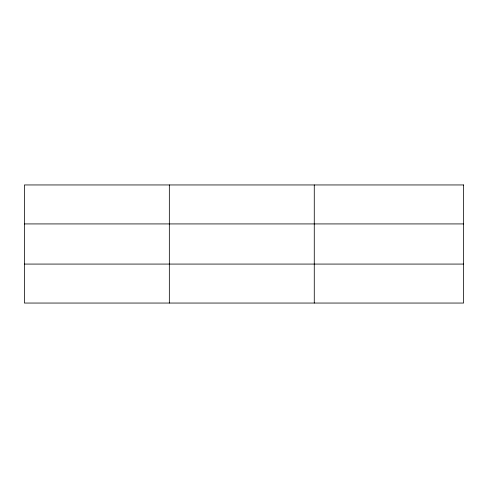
<?xml version="1.0" encoding="UTF-8"?>
<svg xmlns="http://www.w3.org/2000/svg" width="488" height="488" viewBox="0 0 488 488"><rect width="100%" height="100%" fill="white"/><g stroke="black" fill="none" stroke-linecap="round" stroke-linejoin="round"><path stroke-width="0.73" d="M169.336 303.048L169.336 184.952M314.272 303.048L314.272 184.952M24.4 223.925L463.6 223.925M24.4 264.075L463.6 264.075M463.6 184.952L463.6 303.048L24.4 303.048L24.4 184.952L463.6 184.952"/></g></svg>
